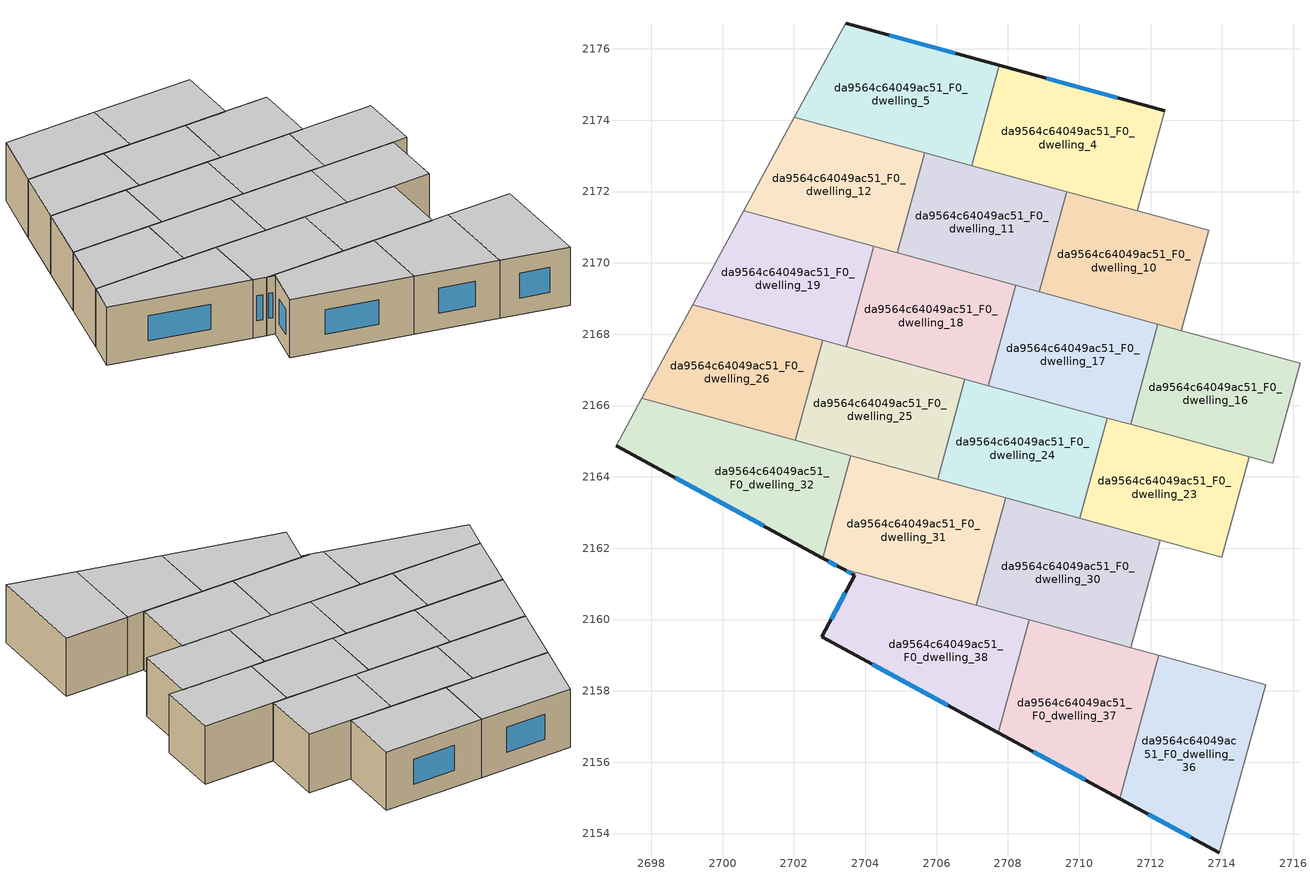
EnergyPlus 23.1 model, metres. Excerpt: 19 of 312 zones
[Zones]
da9564c64049ac51_F0_dwelling_10
 floor ground (EU_floor_Construction): 2713.63,2170.91 2712.86,2168.1 2708.88,2169.19 2709.65,2172 z0
 wall to da9564c64049ac51_F0_dwelling_9 (EU_wall_Construction): 2712.86,2168.1 2713.63,2170.91 z0:3
 wall to da9564c64049ac51_F0_dwelling_11 (EU_wall_Construction): 2709.65,2172 2708.88,2169.19 z0:3
 wall to da9564c64049ac51_F0_dwelling_17 (EU_wall_Construction): 2708.88,2169.19 2712.21,2168.28 z0:3
 wall to da9564c64049ac51_F0_dwelling_3 (EU_wall_Construction): 2713.63,2170.91 2711.62,2171.46 z0:3
 wall to da9564c64049ac51_F0_dwelling_16 (EU_wall_Construction): 2712.21,2168.28 2712.86,2168.1 z0:3
 wall to da9564c64049ac51_F0_dwelling_4 (EU_wall_Construction): 2711.62,2171.46 2709.65,2172 z0:3
 ceiling to da9564c64049ac51_F1_dwelling_10 (EU_floor_Construction): 2712.86,2168.1 2713.63,2170.91 2709.65,2172 2708.88,2169.19 z3
da9564c64049ac51_F0_dwelling_11
 floor ground (EU_floor_Construction): 2709.65,2172 2708.88,2169.19 2704.9,2170.28 2705.67,2173.09 z0
 wall to da9564c64049ac51_F0_dwelling_12 (EU_wall_Construction): 2705.67,2173.09 2704.9,2170.28 z0:3
 wall to da9564c64049ac51_F0_dwelling_18 (EU_wall_Construction): 2704.9,2170.28 2708.22,2169.37 z0:3
 wall to da9564c64049ac51_F0_dwelling_4 (EU_wall_Construction): 2709.65,2172 2706.98,2172.73 z0:3
 wall to da9564c64049ac51_F0_dwelling_17 (EU_wall_Construction): 2708.22,2169.37 2708.88,2169.19 z0:3
 wall to da9564c64049ac51_F0_dwelling_5 (EU_wall_Construction): 2706.98,2172.73 2705.67,2173.09 z0:3
 ceiling to da9564c64049ac51_F1_dwelling_11 (EU_floor_Construction): 2708.88,2169.19 2709.65,2172 2705.67,2173.09 2704.9,2170.28 z3
da9564c64049ac51_F0_dwelling_12
 floor ground (EU_floor_Construction): 2705.67,2173.09 2704.9,2170.28 2700.59,2171.46 2702.01,2174.09 z0
 wall adiabatic (EU_wall_Construction): 2702.01,2174.09 2700.59,2171.46 z0:3
 wall to da9564c64049ac51_F0_dwelling_19 (EU_wall_Construction): 2700.59,2171.46 2704.24,2170.46 z0:3
 wall to da9564c64049ac51_F0_dwelling_5 (EU_wall_Construction): 2705.67,2173.09 2702.01,2174.09 z0:3
 wall to da9564c64049ac51_F0_dwelling_18 (EU_wall_Construction): 2704.24,2170.46 2704.9,2170.28 z0:3
 ceiling to da9564c64049ac51_F1_dwelling_12 (EU_floor_Construction): 2704.9,2170.28 2705.67,2173.09 2702.01,2174.09 2700.59,2171.46 z3
da9564c64049ac51_F0_dwelling_16
 floor ground (EU_floor_Construction): 2716.19,2167.19 2715.42,2164.38 2711.44,2165.47 2712.21,2168.28 z0
 wall to da9564c64049ac51_F0_dwelling_15 (EU_wall_Construction): 2715.42,2164.38 2716.19,2167.19 z0:3
 wall to da9564c64049ac51_F0_dwelling_17 (EU_wall_Construction): 2712.21,2168.28 2711.44,2165.47 z0:3
 wall to da9564c64049ac51_F0_dwelling_23 (EU_wall_Construction): 2711.44,2165.47 2714.76,2164.56 z0:3
 wall to da9564c64049ac51_F0_dwelling_9 (EU_wall_Construction): 2716.19,2167.19 2712.86,2168.1 z0:3
 wall to da9564c64049ac51_F0_dwelling_22 (EU_wall_Construction): 2714.76,2164.56 2715.42,2164.38 z0:3
 ceiling to da9564c64049ac51_F1_dwelling_16 (EU_floor_Construction): 2715.42,2164.38 2716.19,2167.19 2712.21,2168.28 2711.44,2165.47 z3
da9564c64049ac51_F0_dwelling_17
 floor ground (EU_floor_Construction): 2712.21,2168.28 2711.44,2165.47 2707.45,2166.56 2708.22,2169.37 z0
 wall to da9564c64049ac51_F0_dwelling_18 (EU_wall_Construction): 2708.22,2169.37 2707.45,2166.56 z0:3
 wall to da9564c64049ac51_F0_dwelling_24 (EU_wall_Construction): 2707.45,2166.56 2710.78,2165.65 z0:3
 wall to da9564c64049ac51_F0_dwelling_23 (EU_wall_Construction): 2710.78,2165.65 2711.44,2165.47 z0:3
 ceiling to da9564c64049ac51_F1_dwelling_17 (EU_floor_Construction): 2711.44,2165.47 2712.21,2168.28 2708.22,2169.37 2707.45,2166.56 z3
da9564c64049ac51_F0_dwelling_18
 floor ground (EU_floor_Construction): 2708.22,2169.37 2707.45,2166.56 2703.47,2167.65 2704.24,2170.46 z0
 wall to da9564c64049ac51_F0_dwelling_19 (EU_wall_Construction): 2704.24,2170.46 2703.47,2167.65 z0:3
 wall to da9564c64049ac51_F0_dwelling_25 (EU_wall_Construction): 2703.47,2167.65 2706.79,2166.74 z0:3
 wall to da9564c64049ac51_F0_dwelling_24 (EU_wall_Construction): 2706.79,2166.74 2707.45,2166.56 z0:3
 ceiling to da9564c64049ac51_F1_dwelling_18 (EU_floor_Construction): 2707.45,2166.56 2708.22,2169.37 2704.24,2170.46 2703.47,2167.65 z3
da9564c64049ac51_F0_dwelling_19
 floor ground (EU_floor_Construction): 2704.24,2170.46 2703.47,2167.65 2699.16,2168.83 2700.59,2171.46 z0
 wall adiabatic (EU_wall_Construction): 2700.59,2171.46 2699.16,2168.83 z0:3
 wall to da9564c64049ac51_F0_dwelling_26 (EU_wall_Construction): 2699.16,2168.83 2702.81,2167.83 z0:3
 wall to da9564c64049ac51_F0_dwelling_25 (EU_wall_Construction): 2702.81,2167.83 2703.47,2167.65 z0:3
 ceiling to da9564c64049ac51_F1_dwelling_19 (EU_floor_Construction): 2703.47,2167.65 2704.24,2170.46 2700.59,2171.46 2699.16,2168.83 z3
da9564c64049ac51_F0_dwelling_23
 floor ground (EU_floor_Construction): 2714.76,2164.56 2713.99,2161.75 2710.01,2162.84 2710.78,2165.65 z0
 wall to da9564c64049ac51_F0_dwelling_22 (EU_wall_Construction): 2713.99,2161.75 2714.76,2164.56 z0:3
 wall to da9564c64049ac51_F0_dwelling_24 (EU_wall_Construction): 2710.78,2165.65 2710.01,2162.84 z0:3
 wall to da9564c64049ac51_F0_dwelling_30 (EU_wall_Construction): 2710.01,2162.84 2712.27,2162.22 z0:3
 wall to da9564c64049ac51_F0_dwelling_29 (EU_wall_Construction): 2712.27,2162.22 2713.99,2161.75 z0:3
 ceiling to da9564c64049ac51_F1_dwelling_23 (EU_floor_Construction): 2713.99,2161.75 2714.76,2164.56 2710.78,2165.65 2710.01,2162.84 z3
da9564c64049ac51_F0_dwelling_24
 floor ground (EU_floor_Construction): 2710.78,2165.65 2710.01,2162.84 2706.03,2163.93 2706.79,2166.74 z0
 wall to da9564c64049ac51_F0_dwelling_25 (EU_wall_Construction): 2706.79,2166.74 2706.03,2163.93 z0:3
 wall to da9564c64049ac51_F0_dwelling_31 (EU_wall_Construction): 2706.03,2163.93 2707.94,2163.41 z0:3
 wall to da9564c64049ac51_F0_dwelling_30 (EU_wall_Construction): 2707.94,2163.41 2710.01,2162.84 z0:3
 ceiling to da9564c64049ac51_F1_dwelling_24 (EU_floor_Construction): 2710.01,2162.84 2710.78,2165.65 2706.79,2166.74 2706.03,2163.93 z3
da9564c64049ac51_F0_dwelling_25
 floor ground (EU_floor_Construction): 2706.79,2166.74 2706.03,2163.93 2702.04,2165.02 2702.81,2167.83 z0
 wall to da9564c64049ac51_F0_dwelling_26 (EU_wall_Construction): 2702.81,2167.83 2702.04,2165.02 z0:3
 wall to da9564c64049ac51_F0_dwelling_32 (EU_wall_Construction): 2702.04,2165.02 2703.59,2164.6 z0:3
 wall to da9564c64049ac51_F0_dwelling_31 (EU_wall_Construction): 2703.59,2164.6 2706.03,2163.93 z0:3
 ceiling to da9564c64049ac51_F1_dwelling_25 (EU_floor_Construction): 2706.03,2163.93 2706.79,2166.74 2702.81,2167.83 2702.04,2165.02 z3
da9564c64049ac51_F0_dwelling_26
 floor ground (EU_floor_Construction): 2702.81,2167.83 2702.04,2165.02 2697.73,2166.2 2699.16,2168.83 z0
 wall adiabatic (EU_wall_Construction): 2699.16,2168.83 2697.73,2166.2 z0:3
 wall to da9564c64049ac51_F0_dwelling_32 (EU_wall_Construction): 2697.73,2166.2 2702.04,2165.02 z0:3
 ceiling to da9564c64049ac51_F1_dwelling_26 (EU_floor_Construction): 2702.04,2165.02 2702.81,2167.83 2699.16,2168.83 2697.73,2166.2 z3
da9564c64049ac51_F0_dwelling_30
 floor ground (EU_floor_Construction): 2712.27,2162.22 2711.44,2159.21 2707.11,2160.39 2707.94,2163.41 z0
 wall to da9564c64049ac51_F0_dwelling_29 (EU_wall_Construction): 2711.44,2159.21 2712.27,2162.22 z0:3
 wall to da9564c64049ac51_F0_dwelling_31 (EU_wall_Construction): 2707.94,2163.41 2707.11,2160.39 z0:3
 wall to da9564c64049ac51_F0_dwelling_37 (EU_wall_Construction): 2708.6,2159.99 2711.44,2159.21 z0:3
 wall to da9564c64049ac51_F0_dwelling_38 (EU_wall_Construction): 2707.11,2160.39 2708.6,2159.99 z0:3
 ceiling to da9564c64049ac51_F1_dwelling_30 (EU_floor_Construction): 2711.44,2159.21 2712.27,2162.22 2707.94,2163.41 2707.11,2160.39 z3
da9564c64049ac51_F0_dwelling_31
 floor ground (EU_floor_Construction): 2707.94,2163.41 2707.11,2160.39 2703.36,2161.42 2702.81,2161.72 2703.59,2164.6 z0
 wall outside (EU_wall_Construction): 2702.81,2161.72 2703.36,2161.42 z0:3
 wall to da9564c64049ac51_F0_dwelling_32 (EU_wall_Construction): 2703.59,2164.6 2702.81,2161.72 z0:3
 wall to da9564c64049ac51_F0_dwelling_38 (EU_wall_Construction): 2703.36,2161.42 2707.11,2160.39 z0:3
 window (EU_Window_Construction): 2702.97,2161.64 2703.21,2161.51 z0.86:2.14
 ceiling to da9564c64049ac51_F1_dwelling_31 (EU_floor_Construction): 2707.11,2160.39 2707.94,2163.41 2703.59,2164.6 2702.81,2161.72 2703.36,2161.42 z3
da9564c64049ac51_F0_dwelling_32
 floor ground (EU_floor_Construction): 2703.59,2164.6 2702.81,2161.72 2697.01,2164.88 2697.73,2166.2 z0
 wall outside (EU_wall_Construction): 2697.01,2164.88 2702.81,2161.72 z0:3
 wall adiabatic (EU_wall_Construction): 2697.73,2166.2 2697.01,2164.88 z0:3
 window (EU_Window_Construction): 2698.67,2163.98 2701.15,2162.63 z0.86:2.14
 ceiling to da9564c64049ac51_F1_dwelling_32 (EU_floor_Construction): 2702.81,2161.72 2703.59,2164.6 2697.73,2166.2 2697.01,2164.88 z3
da9564c64049ac51_F0_dwelling_36
 floor ground (EU_floor_Construction): 2715.22,2158.17 2713.93,2153.46 2711.13,2154.98 2712.23,2158.99 z0
 wall outside (EU_wall_Construction): 2711.13,2154.98 2713.93,2153.46 z0:3
 wall to da9564c64049ac51_F0_dwelling_35 (EU_wall_Construction): 2713.93,2153.46 2715.22,2158.17 z0:3
 wall to da9564c64049ac51_F0_dwelling_37 (EU_wall_Construction): 2712.23,2158.99 2711.13,2154.98 z0:3
 wall to da9564c64049ac51_F0_dwelling_29 (EU_wall_Construction): 2715.22,2158.17 2712.23,2158.99 z0:3
 window (EU_Window_Construction): 2711.93,2154.54 2713.13,2153.89 z0.86:2.14
 ceiling to da9564c64049ac51_F1_dwelling_36 (EU_floor_Construction): 2713.93,2153.46 2715.22,2158.17 2712.23,2158.99 2711.13,2154.98 z3
da9564c64049ac51_F0_dwelling_37
 floor ground (EU_floor_Construction): 2712.23,2158.99 2711.13,2154.98 2707.73,2156.82 2708.6,2159.99 z0
 wall outside (EU_wall_Construction): 2707.73,2156.82 2711.13,2154.98 z0:3
 wall to da9564c64049ac51_F0_dwelling_38 (EU_wall_Construction): 2708.6,2159.99 2707.73,2156.82 z0:3
 wall to da9564c64049ac51_F0_dwelling_29 (EU_wall_Construction): 2712.23,2158.99 2711.44,2159.21 z0:3
 window (EU_Window_Construction): 2708.7,2156.3 2710.16,2155.5 z0.86:2.14
 ceiling to da9564c64049ac51_F1_dwelling_37 (EU_floor_Construction): 2711.13,2154.98 2712.23,2158.99 2708.6,2159.99 2707.73,2156.82 z3
da9564c64049ac51_F0_dwelling_38
 floor ground (EU_floor_Construction): 2708.6,2159.99 2707.73,2156.82 2702.77,2159.52 2703.71,2161.24 2703.36,2161.42 z0
 wall outside (EU_wall_Construction): 2703.36,2161.42 2703.71,2161.24 2702.77,2159.52 2707.73,2156.82 z0:3
 window (EU_Window_Construction): 2704.19,2158.75 2706.31,2157.59 / 2703.44,2160.74 2703.04,2160.01 / 2703.46,2161.37 2703.61,2161.29 z0.86:2.14
 ceiling to da9564c64049ac51_F1_dwelling_38 (EU_floor_Construction): 2707.73,2156.82 2708.6,2159.99 2703.36,2161.42 2703.71,2161.24 2702.77,2159.52 z3
da9564c64049ac51_F0_dwelling_4
 floor ground (EU_floor_Construction): 2712.39,2174.27 2711.62,2171.46 2706.98,2172.73 2707.75,2175.54 z0
 wall outside (EU_wall_Construction): 2712.39,2174.27 2707.75,2175.54 z0:3
 wall to da9564c64049ac51_F0_dwelling_3 (EU_wall_Construction): 2711.62,2171.46 2712.39,2174.27 z0:3
 wall to da9564c64049ac51_F0_dwelling_5 (EU_wall_Construction): 2707.75,2175.54 2706.98,2172.73 z0:3
 window (EU_Window_Construction): 2711.07,2174.63 2709.08,2175.18 z0.86:2.14
 ceiling to da9564c64049ac51_F1_dwelling_4 (EU_floor_Construction): 2711.62,2171.46 2712.39,2174.27 2707.75,2175.54 2706.98,2172.73 z3
da9564c64049ac51_F0_dwelling_5
 floor ground (EU_floor_Construction): 2707.75,2175.54 2706.98,2172.73 2702.01,2174.09 2703.45,2176.72 z0
 wall outside (EU_wall_Construction): 2707.75,2175.54 2703.45,2176.72 z0:3
 wall adiabatic (EU_wall_Construction): 2703.45,2176.72 2702.01,2174.09 z0:3
 window (EU_Window_Construction): 2706.52,2175.88 2704.68,2176.39 z0.86:2.14
 ceiling to da9564c64049ac51_F1_dwelling_5 (EU_floor_Construction): 2706.98,2172.73 2707.75,2175.54 2703.45,2176.72 2702.01,2174.09 z3
[Building]
EU S2 Campaign: North Axis=0; Terrain=City; Solar Distribution=FullExterior
[Site:Location]
Helsinki-Vantaa.AP: Latitude=60.317; Longitude=24.963; Time Zone=2; Elevation=54.6
[SizingPeriod:WeatherFileDays]
AnnualSizingPeriod: Begin Month=1; Begin Day of Month=1; End Month=12; End Day of Month=31; Day of Week for Start Day=Monday; Use Weather File Daylight Saving Period=No; Use Weather File Rain and Snow Indicators=No
[MATERIAL]
EU_InternalMass_Material: Roughness=MediumRough; Thickness=0.1; Conductivity=1; Density=1800; Specific Heat=900; Thermal Absorptance=0.9; Solar Absorptance=0.7; Visible Absorptance=0.7
[MATERIAL:NOMASS] Roughness=MediumRough; Thermal Absorptance=0.9; Solar Absorptance=0.7; Visible Absorptance=0.7
Name | Thermal Resistance
EU_wall_NoMass | 5.91765
EU_floor_NoMass | 6.2875
[WINDOWMATERIAL:SIMPLEGLAZINGSYSTEM]
EU_Window_SimpleGlazing: UFactor=0.994035; Solar Heat Gain Coefficient=0.7; Visible Transmittance=0.7
[CONSTRUCTION]
EU_wall_Construction: EU_wall_NoMass
EU_floor_Construction: EU_floor_NoMass
EU_Window_Construction: EU_Window_SimpleGlazing
EU_InternalMass_Construction: EU_InternalMass_Material
[ZONE] Type=1; Multiplier=1; Ceiling Height=autocalculate; Floor Area=autocalculate; Part of Total Floor Area=Yes
Name | Volume
da9564c64049ac51_F0_dwelling_10 | 36.0784
da9564c64049ac51_F0_dwelling_11 | 36.0806
da9564c64049ac51_F0_dwelling_12 | 36.0828
da9564c64049ac51_F0_dwelling_16 | 36.0857
da9564c64049ac51_F0_dwelling_17 | 36.0798
da9564c64049ac51_F0_dwelling_18; da9564c64049ac51_F0_dwelling_24 | 36.082
da9564c64049ac51_F0_dwelling_19 | 36.0769
da9564c64049ac51_F0_dwelling_23; da9564c64049ac51_F0_dwelling_25 | 36.0791
da9564c64049ac51_F0_dwelling_26 | 36.0732
da9564c64049ac51_F0_dwelling_30; da9564c64049ac51_F0_dwelling_4 | 42.0872
da9564c64049ac51_F0_dwelling_31 | 42.093
da9564c64049ac51_F0_dwelling_32 | 42.0959
da9564c64049ac51_F0_dwelling_36 | 42.1003
da9564c64049ac51_F0_dwelling_37 | 42.0967
da9564c64049ac51_F0_dwelling_38 | 42.09375
da9564c64049ac51_F0_dwelling_5 | 42.0886
[INTERNALMASS] Construction=EU_InternalMass_Construction
Name | Zone or ZoneList | Surface Area
da9564c64049ac51_F0_dwelling_4_EU_InternalMass | da9564c64049ac51_F0_dwelling_4 | 14.0291
da9564c64049ac51_F0_dwelling_5_EU_InternalMass | da9564c64049ac51_F0_dwelling_5 | 14.0296
da9564c64049ac51_F0_dwelling_10_EU_InternalMass | da9564c64049ac51_F0_dwelling_10 | 12.0265
da9564c64049ac51_F0_dwelling_11_EU_InternalMass | da9564c64049ac51_F0_dwelling_11 | 12.0265
da9564c64049ac51_F0_dwelling_12_EU_InternalMass | da9564c64049ac51_F0_dwelling_12 | 12.0277
da9564c64049ac51_F0_dwelling_16_EU_InternalMass | da9564c64049ac51_F0_dwelling_16 | 12.0288
da9564c64049ac51_F0_dwelling_17_EU_InternalMass | da9564c64049ac51_F0_dwelling_17 | 12.0265
da9564c64049ac51_F0_dwelling_18_EU_InternalMass | da9564c64049ac51_F0_dwelling_18 | 12.0272
da9564c64049ac51_F0_dwelling_19_EU_InternalMass | da9564c64049ac51_F0_dwelling_19 | 12.0258
da9564c64049ac51_F0_dwelling_23_EU_InternalMass | da9564c64049ac51_F0_dwelling_23 | 12.0265
da9564c64049ac51_F0_dwelling_24_EU_InternalMass | da9564c64049ac51_F0_dwelling_24 | 12.0272
da9564c64049ac51_F0_dwelling_25_EU_InternalMass | da9564c64049ac51_F0_dwelling_25 | 12.0265
da9564c64049ac51_F0_dwelling_26_EU_InternalMass | da9564c64049ac51_F0_dwelling_26 | 12.0243
da9564c64049ac51_F0_dwelling_30_EU_InternalMass | da9564c64049ac51_F0_dwelling_30 | 14.0294
da9564c64049ac51_F0_dwelling_31_EU_InternalMass | da9564c64049ac51_F0_dwelling_31 | 14.0308
da9564c64049ac51_F0_dwelling_32_EU_InternalMass | da9564c64049ac51_F0_dwelling_32 | 14.032
da9564c64049ac51_F0_dwelling_36_EU_InternalMass | da9564c64049ac51_F0_dwelling_36 | 14.0335
da9564c64049ac51_F0_dwelling_37_EU_InternalMass | da9564c64049ac51_F0_dwelling_37 | 14.0321
da9564c64049ac51_F0_dwelling_38_EU_InternalMass | da9564c64049ac51_F0_dwelling_38 | 14.0313
[OTHEREQUIPMENT] Fuel Type=Electricity; Design Level Calculation Method=Watts/Area; Power per Zone Floor Area=1; Fraction Latent=0; Fraction Radiant=0; Fraction Lost=0; Carbon Dioxide Generation Rate=0; EndUse Subcategory=EU_Step8_InternalGains
Name | Zone or ZoneList or Space or SpaceList | Schedule
EU_Step8_InternalGain_da9564c64049ac51_F0_dwelling_4_f000 | da9564c64049ac51_F0_dwelling_4 | EU_Step8_GainSchedule_da9564c64049ac51_F0_dwelling_4_f000
EU_Step8_InternalGain_da9564c64049ac51_F0_dwelling_5_f000 | da9564c64049ac51_F0_dwelling_5 | EU_Step8_GainSchedule_da9564c64049ac51_F0_dwelling_5_f000
EU_Step8_InternalGain_da9564c64049ac51_F0_dwelling_10_f000 | da9564c64049ac51_F0_dwelling_10 | EU_Step8_GainSchedule_da9564c64049ac51_F0_dwelling_10_f000
EU_Step8_InternalGain_da9564c64049ac51_F0_dwelling_11_f000 | da9564c64049ac51_F0_dwelling_11 | EU_Step8_GainSchedule_da9564c64049ac51_F0_dwelling_11_f000
EU_Step8_InternalGain_da9564c64049ac51_F0_dwelling_12_f000 | da9564c64049ac51_F0_dwelling_12 | EU_Step8_GainSchedule_da9564c64049ac51_F0_dwelling_12_f000
EU_Step8_InternalGain_da9564c64049ac51_F0_dwelling_16_f000 | da9564c64049ac51_F0_dwelling_16 | EU_Step8_GainSchedule_da9564c64049ac51_F0_dwelling_16_f000
EU_Step8_InternalGain_da9564c64049ac51_F0_dwelling_17_f000 | da9564c64049ac51_F0_dwelling_17 | EU_Step8_GainSchedule_da9564c64049ac51_F0_dwelling_17_f000
EU_Step8_InternalGain_da9564c64049ac51_F0_dwelling_18_f000 | da9564c64049ac51_F0_dwelling_18 | EU_Step8_GainSchedule_da9564c64049ac51_F0_dwelling_18_f000
EU_Step8_InternalGain_da9564c64049ac51_F0_dwelling_19_f000 | da9564c64049ac51_F0_dwelling_19 | EU_Step8_GainSchedule_da9564c64049ac51_F0_dwelling_19_f000
EU_Step8_InternalGain_da9564c64049ac51_F0_dwelling_23_f000 | da9564c64049ac51_F0_dwelling_23 | EU_Step8_GainSchedule_da9564c64049ac51_F0_dwelling_23_f000
EU_Step8_InternalGain_da9564c64049ac51_F0_dwelling_24_f000 | da9564c64049ac51_F0_dwelling_24 | EU_Step8_GainSchedule_da9564c64049ac51_F0_dwelling_24_f000
EU_Step8_InternalGain_da9564c64049ac51_F0_dwelling_25_f000 | da9564c64049ac51_F0_dwelling_25 | EU_Step8_GainSchedule_da9564c64049ac51_F0_dwelling_25_f000
EU_Step8_InternalGain_da9564c64049ac51_F0_dwelling_26_f000 | da9564c64049ac51_F0_dwelling_26 | EU_Step8_GainSchedule_da9564c64049ac51_F0_dwelling_26_f000
EU_Step8_InternalGain_da9564c64049ac51_F0_dwelling_30_f000 | da9564c64049ac51_F0_dwelling_30 | EU_Step8_GainSchedule_da9564c64049ac51_F0_dwelling_30_f000
EU_Step8_InternalGain_da9564c64049ac51_F0_dwelling_31_f000 | da9564c64049ac51_F0_dwelling_31 | EU_Step8_GainSchedule_da9564c64049ac51_F0_dwelling_31_f000
EU_Step8_InternalGain_da9564c64049ac51_F0_dwelling_32_f000 | da9564c64049ac51_F0_dwelling_32 | EU_Step8_GainSchedule_da9564c64049ac51_F0_dwelling_32_f000
EU_Step8_InternalGain_da9564c64049ac51_F0_dwelling_36_f000 | da9564c64049ac51_F0_dwelling_36 | EU_Step8_GainSchedule_da9564c64049ac51_F0_dwelling_36_f000
EU_Step8_InternalGain_da9564c64049ac51_F0_dwelling_37_f000 | da9564c64049ac51_F0_dwelling_37 | EU_Step8_GainSchedule_da9564c64049ac51_F0_dwelling_37_f000
EU_Step8_InternalGain_da9564c64049ac51_F0_dwelling_38_f000 | da9564c64049ac51_F0_dwelling_38 | EU_Step8_GainSchedule_da9564c64049ac51_F0_dwelling_38_f000
[ZONEVENTILATION:DESIGNFLOWRATE] Schedule=EU_AlwaysOn; Design Flow Rate Calculation Method=AirChanges/Hour; Air Changes per Hour=0.596421; Ventilation Type=Natural; Fan Pressure Rise=0; Fan Total Efficiency=1; Constant Term Coefficient=1; Temperature Term Coefficient=0; Velocity Term Coefficient=0; Velocity Squared Term Coefficient=0; Minimum Indoor Temperature=-100; Maximum Indoor Temperature=100; Delta Temperature=-100; Minimum Outdoor Temperature=-100; Maximum Outdoor Temperature=100; Maximum Wind Speed=40
Name | Zone or ZoneList or Space or SpaceList
EU_ConstantAir_da9564c64049ac51_F0_dwelling_4 | da9564c64049ac51_F0_dwelling_4
EU_ConstantAir_da9564c64049ac51_F0_dwelling_5 | da9564c64049ac51_F0_dwelling_5
EU_ConstantAir_da9564c64049ac51_F0_dwelling_10 | da9564c64049ac51_F0_dwelling_10
EU_ConstantAir_da9564c64049ac51_F0_dwelling_11 | da9564c64049ac51_F0_dwelling_11
EU_ConstantAir_da9564c64049ac51_F0_dwelling_12 | da9564c64049ac51_F0_dwelling_12
EU_ConstantAir_da9564c64049ac51_F0_dwelling_16 | da9564c64049ac51_F0_dwelling_16
EU_ConstantAir_da9564c64049ac51_F0_dwelling_17 | da9564c64049ac51_F0_dwelling_17
EU_ConstantAir_da9564c64049ac51_F0_dwelling_18 | da9564c64049ac51_F0_dwelling_18
EU_ConstantAir_da9564c64049ac51_F0_dwelling_19 | da9564c64049ac51_F0_dwelling_19
EU_ConstantAir_da9564c64049ac51_F0_dwelling_23 | da9564c64049ac51_F0_dwelling_23
EU_ConstantAir_da9564c64049ac51_F0_dwelling_24 | da9564c64049ac51_F0_dwelling_24
EU_ConstantAir_da9564c64049ac51_F0_dwelling_25 | da9564c64049ac51_F0_dwelling_25
EU_ConstantAir_da9564c64049ac51_F0_dwelling_26 | da9564c64049ac51_F0_dwelling_26
EU_ConstantAir_da9564c64049ac51_F0_dwelling_30 | da9564c64049ac51_F0_dwelling_30
EU_ConstantAir_da9564c64049ac51_F0_dwelling_31 | da9564c64049ac51_F0_dwelling_31
EU_ConstantAir_da9564c64049ac51_F0_dwelling_32 | da9564c64049ac51_F0_dwelling_32
EU_ConstantAir_da9564c64049ac51_F0_dwelling_36 | da9564c64049ac51_F0_dwelling_36
EU_ConstantAir_da9564c64049ac51_F0_dwelling_37 | da9564c64049ac51_F0_dwelling_37
EU_ConstantAir_da9564c64049ac51_F0_dwelling_38 | da9564c64049ac51_F0_dwelling_38
[HVACTEMPLATE:THERMOSTAT] Constant Heating Setpoint=20; Constant Cooling Setpoint=50
EU_HeatOnly_da9564c64049ac51_F0_dwelling_0; EU_HeatOnly_da9564c64049ac51_F0_dwelling_1; EU_HeatOnly_da9564c64049ac51_F0_dwelling_2; EU_HeatOnly_da9564c64049ac51_F0_dwelling_3; EU_HeatOnly_da9564c64049ac51_F0_dwelling_4; EU_HeatOnly_da9564c64049ac51_F0_dwelling_5; EU_HeatOnly_da9564c64049ac51_F0_dwelling_6; EU_HeatOnly_da9564c64049ac51_F0_dwelling_7; EU_HeatOnly_da9564c64049ac51_F0_dwelling_8; EU_HeatOnly_da9564c64049ac51_F0_dwelling_9; EU_HeatOnly_da9564c64049ac51_F0_dwelling_10; EU_HeatOnly_da9564c64049ac51_F0_dwelling_11; EU_HeatOnly_da9564c64049ac51_F0_dwelling_12; EU_HeatOnly_da9564c64049ac51_F0_dwelling_13; EU_HeatOnly_da9564c64049ac51_F0_dwelling_14; EU_HeatOnly_da9564c64049ac51_F0_dwelling_15; EU_HeatOnly_da9564c64049ac51_F0_dwelling_16; EU_HeatOnly_da9564c64049ac51_F0_dwelling_17; EU_HeatOnly_da9564c64049ac51_F0_dwelling_18; EU_HeatOnly_da9564c64049ac51_F0_dwelling_19; EU_HeatOnly_da9564c64049ac51_F0_dwelling_20; EU_HeatOnly_da9564c64049ac51_F0_dwelling_21; EU_HeatOnly_da9564c64049ac51_F0_dwelling_22; EU_HeatOnly_da9564c64049ac51_F0_dwelling_23; EU_HeatOnly_da9564c64049ac51_F0_dwelling_24; EU_HeatOnly_da9564c64049ac51_F0_dwelling_25; EU_HeatOnly_da9564c64049ac51_F0_dwelling_26; EU_HeatOnly_da9564c64049ac51_F0_dwelling_27; EU_HeatOnly_da9564c64049ac51_F0_dwelling_28; EU_HeatOnly_da9564c64049ac51_F0_dwelling_29; EU_HeatOnly_da9564c64049ac51_F0_dwelling_30; EU_HeatOnly_da9564c64049ac51_F0_dwelling_31; EU_HeatOnly_da9564c64049ac51_F0_dwelling_32; EU_HeatOnly_da9564c64049ac51_F0_dwelling_33; EU_HeatOnly_da9564c64049ac51_F0_dwelling_34; EU_HeatOnly_da9564c64049ac51_F0_dwelling_35; EU_HeatOnly_da9564c64049ac51_F0_dwelling_36; EU_HeatOnly_da9564c64049ac51_F0_dwelling_37; EU_HeatOnly_da9564c64049ac51_F0_dwelling_38; EU_HeatOnly_da9564c64049ac51_F1_dwelling_0; EU_HeatOnly_da9564c64049ac51_F1_dwelling_1; EU_HeatOnly_da9564c64049ac51_F1_dwelling_2; EU_HeatOnly_da9564c64049ac51_F1_dwelling_3; EU_HeatOnly_da9564c64049ac51_F1_dwelling_4; EU_HeatOnly_da9564c64049ac51_F1_dwelling_5; EU_HeatOnly_da9564c64049ac51_F1_dwelling_6; EU_HeatOnly_da9564c64049ac51_F1_dwelling_7; EU_HeatOnly_da9564c64049ac51_F1_dwelling_8; EU_HeatOnly_da9564c64049ac51_F1_dwelling_9; EU_HeatOnly_da9564c64049ac51_F1_dwelling_10; EU_HeatOnly_da9564c64049ac51_F1_dwelling_11; EU_HeatOnly_da9564c64049ac51_F1_dwelling_12; EU_HeatOnly_da9564c64049ac51_F1_dwelling_13; EU_HeatOnly_da9564c64049ac51_F1_dwelling_14; EU_HeatOnly_da9564c64049ac51_F1_dwelling_15; EU_HeatOnly_da9564c64049ac51_F1_dwelling_16; EU_HeatOnly_da9564c64049ac51_F1_dwelling_17; EU_HeatOnly_da9564c64049ac51_F1_dwelling_18; EU_HeatOnly_da9564c64049ac51_F1_dwelling_19; EU_HeatOnly_da9564c64049ac51_F1_dwelling_20; EU_HeatOnly_da9564c64049ac51_F1_dwelling_21; EU_HeatOnly_da9564c64049ac51_F1_dwelling_22; EU_HeatOnly_da9564c64049ac51_F1_dwelling_23; EU_HeatOnly_da9564c64049ac51_F1_dwelling_24; EU_HeatOnly_da9564c64049ac51_F1_dwelling_25; EU_HeatOnly_da9564c64049ac51_F1_dwelling_26; EU_HeatOnly_da9564c64049ac51_F1_dwelling_27; EU_HeatOnly_da9564c64049ac51_F1_dwelling_28; EU_HeatOnly_da9564c64049ac51_F1_dwelling_29; EU_HeatOnly_da9564c64049ac51_F1_dwelling_30; EU_HeatOnly_da9564c64049ac51_F1_dwelling_31; EU_HeatOnly_da9564c64049ac51_F1_dwelling_32; EU_HeatOnly_da9564c64049ac51_F1_dwelling_33; EU_HeatOnly_da9564c64049ac51_F1_dwelling_34; EU_HeatOnly_da9564c64049ac51_F1_dwelling_35; EU_HeatOnly_da9564c64049ac51_F1_dwelling_36; EU_HeatOnly_da9564c64049ac51_F1_dwelling_37; EU_HeatOnly_da9564c64049ac51_F1_dwelling_38; EU_HeatOnly_da9564c64049ac51_F2_dwelling_0; EU_HeatOnly_da9564c64049ac51_F2_dwelling_1; EU_HeatOnly_da9564c64049ac51_F2_dwelling_2; EU_HeatOnly_da9564c64049ac51_F2_dwelling_3; EU_HeatOnly_da9564c64049ac51_F2_dwelling_4; EU_HeatOnly_da9564c64049ac51_F2_dwelling_5; EU_HeatOnly_da9564c64049ac51_F2_dwelling_6; EU_HeatOnly_da9564c64049ac51_F2_dwelling_7; EU_HeatOnly_da9564c64049ac51_F2_dwelling_8; EU_HeatOnly_da9564c64049ac51_F2_dwelling_9; EU_HeatOnly_da9564c64049ac51_F2_dwelling_10; EU_HeatOnly_da9564c64049ac51_F2_dwelling_11; EU_HeatOnly_da9564c64049ac51_F2_dwelling_12; EU_HeatOnly_da9564c64049ac51_F2_dwelling_13; EU_HeatOnly_da9564c64049ac51_F2_dwelling_14; EU_HeatOnly_da9564c64049ac51_F2_dwelling_15; EU_HeatOnly_da9564c64049ac51_F2_dwelling_16; EU_HeatOnly_da9564c64049ac51_F2_dwelling_17; EU_HeatOnly_da9564c64049ac51_F2_dwelling_18; EU_HeatOnly_da9564c64049ac51_F2_dwelling_19; EU_HeatOnly_da9564c64049ac51_F2_dwelling_20; EU_HeatOnly_da9564c64049ac51_F2_dwelling_21; EU_HeatOnly_da9564c64049ac51_F2_dwelling_22; EU_HeatOnly_da9564c64049ac51_F2_dwelling_23; EU_HeatOnly_da9564c64049ac51_F2_dwelling_24; EU_HeatOnly_da9564c64049ac51_F2_dwelling_25; EU_HeatOnly_da9564c64049ac51_F2_dwelling_26; EU_HeatOnly_da9564c64049ac51_F2_dwelling_27; EU_HeatOnly_da9564c64049ac51_F2_dwelling_28; EU_HeatOnly_da9564c64049ac51_F2_dwelling_29; EU_HeatOnly_da9564c64049ac51_F2_dwelling_30; EU_HeatOnly_da9564c64049ac51_F2_dwelling_31; EU_HeatOnly_da9564c64049ac51_F2_dwelling_32; EU_HeatOnly_da9564c64049ac51_F2_dwelling_33; EU_HeatOnly_da9564c64049ac51_F2_dwelling_34; EU_HeatOnly_da9564c64049ac51_F2_dwelling_35; EU_HeatOnly_da9564c64049ac51_F2_dwelling_36; EU_HeatOnly_da9564c64049ac51_F2_dwelling_37; EU_HeatOnly_da9564c64049ac51_F2_dwelling_38; EU_HeatOnly_da9564c64049ac51_F3_dwelling_0; EU_HeatOnly_da9564c64049ac51_F3_dwelling_1; EU_HeatOnly_da9564c64049ac51_F3_dwelling_2; EU_HeatOnly_da9564c64049ac51_F3_dwelling_3; EU_HeatOnly_da9564c64049ac51_F3_dwelling_4; EU_HeatOnly_da9564c64049ac51_F3_dwelling_5; EU_HeatOnly_da9564c64049ac51_F3_dwelling_6; EU_HeatOnly_da9564c64049ac51_F3_dwelling_7; EU_HeatOnly_da9564c64049ac51_F3_dwelling_8; EU_HeatOnly_da9564c64049ac51_F3_dwelling_9; EU_HeatOnly_da9564c64049ac51_F3_dwelling_10; EU_HeatOnly_da9564c64049ac51_F3_dwelling_11; EU_HeatOnly_da9564c64049ac51_F3_dwelling_12; EU_HeatOnly_da9564c64049ac51_F3_dwelling_13; EU_HeatOnly_da9564c64049ac51_F3_dwelling_14; EU_HeatOnly_da9564c64049ac51_F3_dwelling_15; EU_HeatOnly_da9564c64049ac51_F3_dwelling_16; EU_HeatOnly_da9564c64049ac51_F3_dwelling_17; EU_HeatOnly_da9564c64049ac51_F3_dwelling_18; EU_HeatOnly_da9564c64049ac51_F3_dwelling_19; EU_HeatOnly_da9564c64049ac51_F3_dwelling_20; EU_HeatOnly_da9564c64049ac51_F3_dwelling_21; EU_HeatOnly_da9564c64049ac51_F3_dwelling_22; EU_HeatOnly_da9564c64049ac51_F3_dwelling_23; EU_HeatOnly_da9564c64049ac51_F3_dwelling_24; EU_HeatOnly_da9564c64049ac51_F3_dwelling_25; EU_HeatOnly_da9564c64049ac51_F3_dwelling_26; EU_HeatOnly_da9564c64049ac51_F3_dwelling_27; EU_HeatOnly_da9564c64049ac51_F3_dwelling_28; EU_HeatOnly_da9564c64049ac51_F3_dwelling_29; EU_HeatOnly_da9564c64049ac51_F3_dwelling_30; EU_HeatOnly_da9564c64049ac51_F3_dwelling_31; EU_HeatOnly_da9564c64049ac51_F3_dwelling_32; EU_HeatOnly_da9564c64049ac51_F3_dwelling_33; EU_HeatOnly_da9564c64049ac51_F3_dwelling_34; EU_HeatOnly_da9564c64049ac51_F3_dwelling_35; EU_HeatOnly_da9564c64049ac51_F3_dwelling_36; EU_HeatOnly_da9564c64049ac51_F3_dwelling_37; EU_HeatOnly_da9564c64049ac51_F3_dwelling_38; EU_HeatOnly_da9564c64049ac51_F4_dwelling_0; EU_HeatOnly_da9564c64049ac51_F4_dwelling_1; EU_HeatOnly_da9564c64049ac51_F4_dwelling_2; EU_HeatOnly_da9564c64049ac51_F4_dwelling_3; EU_HeatOnly_da9564c64049ac51_F4_dwelling_4; EU_HeatOnly_da9564c64049ac51_F4_dwelling_5; EU_HeatOnly_da9564c64049ac51_F4_dwelling_6; EU_HeatOnly_da9564c64049ac51_F4_dwelling_7; EU_HeatOnly_da9564c64049ac51_F4_dwelling_8; EU_HeatOnly_da9564c64049ac51_F4_dwelling_9; EU_HeatOnly_da9564c64049ac51_F4_dwelling_10; EU_HeatOnly_da9564c64049ac51_F4_dwelling_11; EU_HeatOnly_da9564c64049ac51_F4_dwelling_12; EU_HeatOnly_da9564c64049ac51_F4_dwelling_13; EU_HeatOnly_da9564c64049ac51_F4_dwelling_14; EU_HeatOnly_da9564c64049ac51_F4_dwelling_15; EU_HeatOnly_da9564c64049ac51_F4_dwelling_16; EU_HeatOnly_da9564c64049ac51_F4_dwelling_17; EU_HeatOnly_da9564c64049ac51_F4_dwelling_18; EU_HeatOnly_da9564c64049ac51_F4_dwelling_19; EU_HeatOnly_da9564c64049ac51_F4_dwelling_20; EU_HeatOnly_da9564c64049ac51_F4_dwelling_21; EU_HeatOnly_da9564c64049ac51_F4_dwelling_22; EU_HeatOnly_da9564c64049ac51_F4_dwelling_23; EU_HeatOnly_da9564c64049ac51_F4_dwelling_24; EU_HeatOnly_da9564c64049ac51_F4_dwelling_25; EU_HeatOnly_da9564c64049ac51_F4_dwelling_26; EU_HeatOnly_da9564c64049ac51_F4_dwelling_27; EU_HeatOnly_da9564c64049ac51_F4_dwelling_28; EU_HeatOnly_da9564c64049ac51_F4_dwelling_29; EU_HeatOnly_da9564c64049ac51_F4_dwelling_30; EU_HeatOnly_da9564c64049ac51_F4_dwelling_31; EU_HeatOnly_da9564c64049ac51_F4_dwelling_32; EU_HeatOnly_da9564c64049ac51_F4_dwelling_33; EU_HeatOnly_da9564c64049ac51_F4_dwelling_34; EU_HeatOnly_da9564c64049ac51_F4_dwelling_35; EU_HeatOnly_da9564c64049ac51_F4_dwelling_36; EU_HeatOnly_da9564c64049ac51_F4_dwelling_37; EU_HeatOnly_da9564c64049ac51_F4_dwelling_38; EU_HeatOnly_da9564c64049ac51_F5_dwelling_0; EU_HeatOnly_da9564c64049ac51_F5_dwelling_1; EU_HeatOnly_da9564c64049ac51_F5_dwelling_2; EU_HeatOnly_da9564c64049ac51_F5_dwelling_3; EU_HeatOnly_da9564c64049ac51_F5_dwelling_4; EU_HeatOnly_da9564c64049ac51_F5_dwelling_5; EU_HeatOnly_da9564c64049ac51_F5_dwelling_6; EU_HeatOnly_da9564c64049ac51_F5_dwelling_7; EU_HeatOnly_da9564c64049ac51_F5_dwelling_8; EU_HeatOnly_da9564c64049ac51_F5_dwelling_9; EU_HeatOnly_da9564c64049ac51_F5_dwelling_10; EU_HeatOnly_da9564c64049ac51_F5_dwelling_11; EU_HeatOnly_da9564c64049ac51_F5_dwelling_12; EU_HeatOnly_da9564c64049ac51_F5_dwelling_13; EU_HeatOnly_da9564c64049ac51_F5_dwelling_14; EU_HeatOnly_da9564c64049ac51_F5_dwelling_15; EU_HeatOnly_da9564c64049ac51_F5_dwelling_16; EU_HeatOnly_da9564c64049ac51_F5_dwelling_17; EU_HeatOnly_da9564c64049ac51_F5_dwelling_18; EU_HeatOnly_da9564c64049ac51_F5_dwelling_19; EU_HeatOnly_da9564c64049ac51_F5_dwelling_20; EU_HeatOnly_da9564c64049ac51_F5_dwelling_21; EU_HeatOnly_da9564c64049ac51_F5_dwelling_22; EU_HeatOnly_da9564c64049ac51_F5_dwelling_23; EU_HeatOnly_da9564c64049ac51_F5_dwelling_24; EU_HeatOnly_da9564c64049ac51_F5_dwelling_25; EU_HeatOnly_da9564c64049ac51_F5_dwelling_26; EU_HeatOnly_da9564c64049ac51_F5_dwelling_27; EU_HeatOnly_da9564c64049ac51_F5_dwelling_28; EU_HeatOnly_da9564c64049ac51_F5_dwelling_29; EU_HeatOnly_da9564c64049ac51_F5_dwelling_30; EU_HeatOnly_da9564c64049ac51_F5_dwelling_31; EU_HeatOnly_da9564c64049ac51_F5_dwelling_32; EU_HeatOnly_da9564c64049ac51_F5_dwelling_33; EU_HeatOnly_da9564c64049ac51_F5_dwelling_34; EU_HeatOnly_da9564c64049ac51_F5_dwelling_35; EU_HeatOnly_da9564c64049ac51_F5_dwelling_36; EU_HeatOnly_da9564c64049ac51_F5_dwelling_37; EU_HeatOnly_da9564c64049ac51_F5_dwelling_38; EU_HeatOnly_da9564c64049ac51_F6_dwelling_0; EU_HeatOnly_da9564c64049ac51_F6_dwelling_1; EU_HeatOnly_da9564c64049ac51_F6_dwelling_2; EU_HeatOnly_da9564c64049ac51_F6_dwelling_3; EU_HeatOnly_da9564c64049ac51_F6_dwelling_4; EU_HeatOnly_da9564c64049ac51_F6_dwelling_5; EU_HeatOnly_da9564c64049ac51_F6_dwelling_6; EU_HeatOnly_da9564c64049ac51_F6_dwelling_7; EU_HeatOnly_da9564c64049ac51_F6_dwelling_8; EU_HeatOnly_da9564c64049ac51_F6_dwelling_9; EU_HeatOnly_da9564c64049ac51_F6_dwelling_10; EU_HeatOnly_da9564c64049ac51_F6_dwelling_11; EU_HeatOnly_da9564c64049ac51_F6_dwelling_12; EU_HeatOnly_da9564c64049ac51_F6_dwelling_13; EU_HeatOnly_da9564c64049ac51_F6_dwelling_14; EU_HeatOnly_da9564c64049ac51_F6_dwelling_15; EU_HeatOnly_da9564c64049ac51_F6_dwelling_16; EU_HeatOnly_da9564c64049ac51_F6_dwelling_17; EU_HeatOnly_da9564c64049ac51_F6_dwelling_18; EU_HeatOnly_da9564c64049ac51_F6_dwelling_19; EU_HeatOnly_da9564c64049ac51_F6_dwelling_20; EU_HeatOnly_da9564c64049ac51_F6_dwelling_21; EU_HeatOnly_da9564c64049ac51_F6_dwelling_22; EU_HeatOnly_da9564c64049ac51_F6_dwelling_23; EU_HeatOnly_da9564c64049ac51_F6_dwelling_24; EU_HeatOnly_da9564c64049ac51_F6_dwelling_25; EU_HeatOnly_da9564c64049ac51_F6_dwelling_26; EU_HeatOnly_da9564c64049ac51_F6_dwelling_27; EU_HeatOnly_da9564c64049ac51_F6_dwelling_28; EU_HeatOnly_da9564c64049ac51_F6_dwelling_29; EU_HeatOnly_da9564c64049ac51_F6_dwelling_30; EU_HeatOnly_da9564c64049ac51_F6_dwelling_31; EU_HeatOnly_da9564c64049ac51_F6_dwelling_32; EU_HeatOnly_da9564c64049ac51_F6_dwelling_33; EU_HeatOnly_da9564c64049ac51_F6_dwelling_34; EU_HeatOnly_da9564c64049ac51_F6_dwelling_35; EU_HeatOnly_da9564c64049ac51_F6_dwelling_36; EU_HeatOnly_da9564c64049ac51_F6_dwelling_37; EU_HeatOnly_da9564c64049ac51_F6_dwelling_38; EU_HeatOnly_da9564c64049ac51_F7_dwelling_0; EU_HeatOnly_da9564c64049ac51_F7_dwelling_1; EU_HeatOnly_da9564c64049ac51_F7_dwelling_2; EU_HeatOnly_da9564c64049ac51_F7_dwelling_3; EU_HeatOnly_da9564c64049ac51_F7_dwelling_4; EU_HeatOnly_da9564c64049ac51_F7_dwelling_5; EU_HeatOnly_da9564c64049ac51_F7_dwelling_6; EU_HeatOnly_da9564c64049ac51_F7_dwelling_7; EU_HeatOnly_da9564c64049ac51_F7_dwelling_8; EU_HeatOnly_da9564c64049ac51_F7_dwelling_9; EU_HeatOnly_da9564c64049ac51_F7_dwelling_10; EU_HeatOnly_da9564c64049ac51_F7_dwelling_11; EU_HeatOnly_da9564c64049ac51_F7_dwelling_12; EU_HeatOnly_da9564c64049ac51_F7_dwelling_13; EU_HeatOnly_da9564c64049ac51_F7_dwelling_14; EU_HeatOnly_da9564c64049ac51_F7_dwelling_15; EU_HeatOnly_da9564c64049ac51_F7_dwelling_16; EU_HeatOnly_da9564c64049ac51_F7_dwelling_17; EU_HeatOnly_da9564c64049ac51_F7_dwelling_18; EU_HeatOnly_da9564c64049ac51_F7_dwelling_19; EU_HeatOnly_da9564c64049ac51_F7_dwelling_20; EU_HeatOnly_da9564c64049ac51_F7_dwelling_21; EU_HeatOnly_da9564c64049ac51_F7_dwelling_22; EU_HeatOnly_da9564c64049ac51_F7_dwelling_23; EU_HeatOnly_da9564c64049ac51_F7_dwelling_24; EU_HeatOnly_da9564c64049ac51_F7_dwelling_25; EU_HeatOnly_da9564c64049ac51_F7_dwelling_26; EU_HeatOnly_da9564c64049ac51_F7_dwelling_27; EU_HeatOnly_da9564c64049ac51_F7_dwelling_28; EU_HeatOnly_da9564c64049ac51_F7_dwelling_29; EU_HeatOnly_da9564c64049ac51_F7_dwelling_30; EU_HeatOnly_da9564c64049ac51_F7_dwelling_31; EU_HeatOnly_da9564c64049ac51_F7_dwelling_32; EU_HeatOnly_da9564c64049ac51_F7_dwelling_33; EU_HeatOnly_da9564c64049ac51_F7_dwelling_34; EU_HeatOnly_da9564c64049ac51_F7_dwelling_35; EU_HeatOnly_da9564c64049ac51_F7_dwelling_36; EU_HeatOnly_da9564c64049ac51_F7_dwelling_37; EU_HeatOnly_da9564c64049ac51_F7_dwelling_38
[HVACTEMPLATE:ZONE:IDEALLOADSAIRSYSTEM] System Availability Schedule=EU_AlwaysOn; Maximum Heating Supply Air Temperature=50; Minimum Cooling Supply Air Temperature=13; Maximum Heating Supply Air Humidity Ratio=0.0156; Minimum Cooling Supply Air Humidity Ratio=0.0077; Heating Limit=NoLimit; Cooling Limit=NoLimit; Heating Availability Schedule=EU_AlwaysOn; Cooling Availability Schedule=EU_CoolingOff; Dehumidification Control Type=ConstantSensibleHeatRatio; Cooling Sensible Heat Ratio=0.7; Dehumidification Setpoint=60; Humidification Control Type=None; Humidification Setpoint=30; Outdoor Air Method=None; Outdoor Air Flow Rate per Person=0.00944; Outdoor Air Flow Rate per Zone Floor Area=0; Outdoor Air Flow Rate per Zone=0; Demand Controlled Ventilation Type=None; Outdoor Air Economizer Type=NoEconomizer; Heat Recovery Type=None; Sensible Heat Recovery Effectiveness=0.7; Latent Heat Recovery Effectiveness=0.65
Name | Template Thermostat
da9564c64049ac51_F0_dwelling_4 | EU_HeatOnly_da9564c64049ac51_F0_dwelling_4
da9564c64049ac51_F0_dwelling_5 | EU_HeatOnly_da9564c64049ac51_F0_dwelling_5
da9564c64049ac51_F0_dwelling_10 | EU_HeatOnly_da9564c64049ac51_F0_dwelling_10
da9564c64049ac51_F0_dwelling_11 | EU_HeatOnly_da9564c64049ac51_F0_dwelling_11
da9564c64049ac51_F0_dwelling_12 | EU_HeatOnly_da9564c64049ac51_F0_dwelling_12
da9564c64049ac51_F0_dwelling_16 | EU_HeatOnly_da9564c64049ac51_F0_dwelling_16
da9564c64049ac51_F0_dwelling_17 | EU_HeatOnly_da9564c64049ac51_F0_dwelling_17
da9564c64049ac51_F0_dwelling_18 | EU_HeatOnly_da9564c64049ac51_F0_dwelling_18
da9564c64049ac51_F0_dwelling_19 | EU_HeatOnly_da9564c64049ac51_F0_dwelling_19
da9564c64049ac51_F0_dwelling_23 | EU_HeatOnly_da9564c64049ac51_F0_dwelling_23
da9564c64049ac51_F0_dwelling_24 | EU_HeatOnly_da9564c64049ac51_F0_dwelling_24
da9564c64049ac51_F0_dwelling_25 | EU_HeatOnly_da9564c64049ac51_F0_dwelling_25
da9564c64049ac51_F0_dwelling_26 | EU_HeatOnly_da9564c64049ac51_F0_dwelling_26
da9564c64049ac51_F0_dwelling_30 | EU_HeatOnly_da9564c64049ac51_F0_dwelling_30
da9564c64049ac51_F0_dwelling_31 | EU_HeatOnly_da9564c64049ac51_F0_dwelling_31
da9564c64049ac51_F0_dwelling_32 | EU_HeatOnly_da9564c64049ac51_F0_dwelling_32
da9564c64049ac51_F0_dwelling_36 | EU_HeatOnly_da9564c64049ac51_F0_dwelling_36
da9564c64049ac51_F0_dwelling_37 | EU_HeatOnly_da9564c64049ac51_F0_dwelling_37
da9564c64049ac51_F0_dwelling_38 | EU_HeatOnly_da9564c64049ac51_F0_dwelling_38
[SIZING:ZONE] Zone Cooling Design Supply Air Temperature Input Method=SupplyAirTemperature; Zone Cooling Design Supply Air Temperature=13; Zone Heating Design Supply Air Temperature Input Method=SupplyAirTemperature; Zone Heating Design Supply Air Temperature=50; Zone Cooling Design Supply Air Humidity Ratio=0.008; Zone Heating Design Supply Air Humidity Ratio=0.008; Cooling Design Air Flow Method=DesignDay; Cooling Design Air Flow Rate=0; Cooling Minimum Air Flow per Zone Floor Area=0.000762; Cooling Minimum Air Flow=0; Cooling Minimum Air Flow Fraction=0.2; Heating Design Air Flow Method=DesignDay; Heating Design Air Flow Rate=0; Heating Maximum Air Flow per Zone Floor Area=0.002032; Heating Maximum Air Flow=0.141576; Heating Maximum Air Flow Fraction=0.3; Account for Dedicated Outdoor Air System=No; Dedicated Outdoor Air System Control Strategy=NeutralSupplyAir; Dedicated Outdoor Air Low Setpoint Temperature for Design=autosize; Dedicated Outdoor Air High Setpoint Temperature for Design=autosize; Zone Load Sizing Method=Sensible Load Only No Latent Load; Zone Latent Cooling Design Supply Air Humidity Ratio Input Method=HumidityRatioDifference; Zone Cooling Design Supply Air Humidity Ratio Difference=0.005; Zone Latent Heating Design Supply Air Humidity Ratio Input Method=HumidityRatioDifference; Zone Humidification Design Supply Air Humidity Ratio Difference=0.005
da9564c64049ac51_F0_dwelling_4; da9564c64049ac51_F0_dwelling_5; da9564c64049ac51_F0_dwelling_10; da9564c64049ac51_F0_dwelling_11; da9564c64049ac51_F0_dwelling_12; da9564c64049ac51_F0_dwelling_16; da9564c64049ac51_F0_dwelling_17; da9564c64049ac51_F0_dwelling_18; da9564c64049ac51_F0_dwelling_19; da9564c64049ac51_F0_dwelling_23; da9564c64049ac51_F0_dwelling_24; da9564c64049ac51_F0_dwelling_25; da9564c64049ac51_F0_dwelling_26; da9564c64049ac51_F0_dwelling_30; da9564c64049ac51_F0_dwelling_31; da9564c64049ac51_F0_dwelling_32; da9564c64049ac51_F0_dwelling_36; da9564c64049ac51_F0_dwelling_37; da9564c64049ac51_F0_dwelling_38
[SCHEDULE:CONSTANT]
Name | Hourly Value
EU_AlwaysOn | 1
EU_CoolingOff | 0
[SCHEDULE:FILE] Column Number=1; Rows to Skip at Top=0; Number of Hours of Data=8760; Column Separator=Comma; Interpolate to Timestep=No; Minutes per Item=60; Adjust Schedule for Daylight Savings=Yes
Name | File
EU_Step8_GainSchedule_da9564c64049ac51_F0_dwelling_4_f000 | ../../schedules/da9564c64049ac51/da9564c64049ac51_F0_dwelling_4_f000_gain.csv
EU_Step8_GainSchedule_da9564c64049ac51_F0_dwelling_5_f000 | ../../schedules/da9564c64049ac51/da9564c64049ac51_F0_dwelling_5_f000_gain.csv
EU_Step8_GainSchedule_da9564c64049ac51_F0_dwelling_10_f000 | ../../schedules/da9564c64049ac51/da9564c64049ac51_F0_dwelling_10_f000_gain.csv
EU_Step8_GainSchedule_da9564c64049ac51_F0_dwelling_11_f000 | ../../schedules/da9564c64049ac51/da9564c64049ac51_F0_dwelling_11_f000_gain.csv
EU_Step8_GainSchedule_da9564c64049ac51_F0_dwelling_12_f000 | ../../schedules/da9564c64049ac51/da9564c64049ac51_F0_dwelling_12_f000_gain.csv
EU_Step8_GainSchedule_da9564c64049ac51_F0_dwelling_16_f000 | ../../schedules/da9564c64049ac51/da9564c64049ac51_F0_dwelling_16_f000_gain.csv
EU_Step8_GainSchedule_da9564c64049ac51_F0_dwelling_17_f000 | ../../schedules/da9564c64049ac51/da9564c64049ac51_F0_dwelling_17_f000_gain.csv
EU_Step8_GainSchedule_da9564c64049ac51_F0_dwelling_18_f000 | ../../schedules/da9564c64049ac51/da9564c64049ac51_F0_dwelling_18_f000_gain.csv
EU_Step8_GainSchedule_da9564c64049ac51_F0_dwelling_19_f000 | ../../schedules/da9564c64049ac51/da9564c64049ac51_F0_dwelling_19_f000_gain.csv
EU_Step8_GainSchedule_da9564c64049ac51_F0_dwelling_23_f000 | ../../schedules/da9564c64049ac51/da9564c64049ac51_F0_dwelling_23_f000_gain.csv
EU_Step8_GainSchedule_da9564c64049ac51_F0_dwelling_24_f000 | ../../schedules/da9564c64049ac51/da9564c64049ac51_F0_dwelling_24_f000_gain.csv
EU_Step8_GainSchedule_da9564c64049ac51_F0_dwelling_25_f000 | ../../schedules/da9564c64049ac51/da9564c64049ac51_F0_dwelling_25_f000_gain.csv
EU_Step8_GainSchedule_da9564c64049ac51_F0_dwelling_26_f000 | ../../schedules/da9564c64049ac51/da9564c64049ac51_F0_dwelling_26_f000_gain.csv
EU_Step8_GainSchedule_da9564c64049ac51_F0_dwelling_30_f000 | ../../schedules/da9564c64049ac51/da9564c64049ac51_F0_dwelling_30_f000_gain.csv
EU_Step8_GainSchedule_da9564c64049ac51_F0_dwelling_31_f000 | ../../schedules/da9564c64049ac51/da9564c64049ac51_F0_dwelling_31_f000_gain.csv
EU_Step8_GainSchedule_da9564c64049ac51_F0_dwelling_32_f000 | ../../schedules/da9564c64049ac51/da9564c64049ac51_F0_dwelling_32_f000_gain.csv
EU_Step8_GainSchedule_da9564c64049ac51_F0_dwelling_36_f000 | ../../schedules/da9564c64049ac51/da9564c64049ac51_F0_dwelling_36_f000_gain.csv
EU_Step8_GainSchedule_da9564c64049ac51_F0_dwelling_37_f000 | ../../schedules/da9564c64049ac51/da9564c64049ac51_F0_dwelling_37_f000_gain.csv
EU_Step8_GainSchedule_da9564c64049ac51_F0_dwelling_38_f000 | ../../schedules/da9564c64049ac51/da9564c64049ac51_F0_dwelling_38_f000_gain.csv
